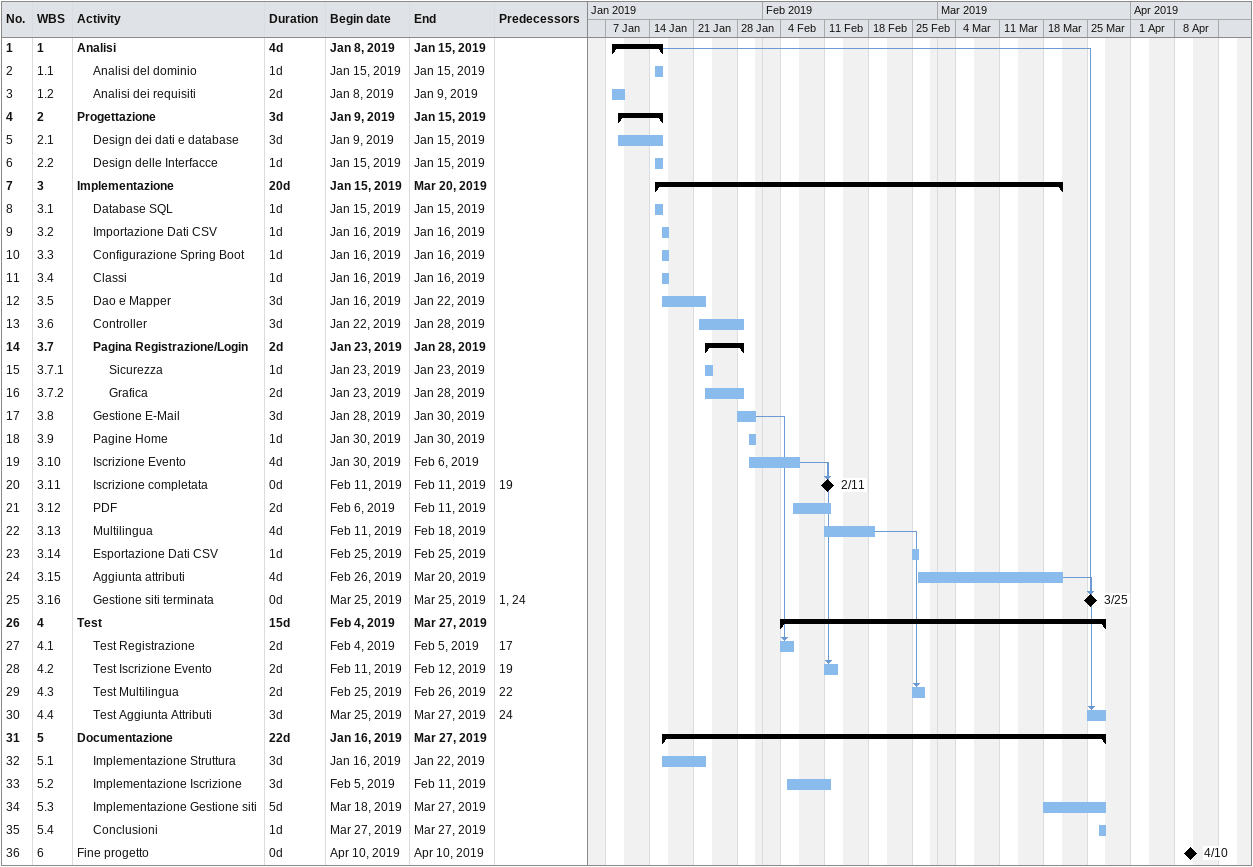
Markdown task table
| ID | WBS | Task | Duration | Start | Finish | Predecessors |
|---|---|---|---|---|---|---|
| 1 | 1 | **Analisi** | 4d | 2019-01-08 | 2019-01-15 |  |
| 2 | 1.1 | Analisi del dominio | 1d | 2019-01-15 | 2019-01-15 |  |
| 3 | 1.2 | Analisi dei requisiti | 2d | 2019-01-08 | 2019-01-09 |  |
| 4 | 2 | **Progettazione** | 3d | 2019-01-09 | 2019-01-15 |  |
| 5 | 2.1 | Design dei dati e database | 3d | 2019-01-09 | 2019-01-15 |  |
| 6 | 2.2 | Design delle Interfacce | 1d | 2019-01-15 | 2019-01-15 |  |
| 7 | 3 | **Implementazione** | 20d | 2019-01-15 | 2019-03-20 |  |
| 8 | 3.1 | Database SQL | 1d | 2019-01-15 | 2019-01-15 |  |
| 9 | 3.2 | Importazione Dati CSV | 1d | 2019-01-16 | 2019-01-16 |  |
| 10 | 3.3 | Configurazione Spring Boot | 1d | 2019-01-16 | 2019-01-16 |  |
| 11 | 3.4 | Classi | 1d | 2019-01-16 | 2019-01-16 |  |
| 12 | 3.5 | Dao e Mapper | 3d | 2019-01-16 | 2019-01-22 |  |
| 13 | 3.6 | Controller | 3d | 2019-01-22 | 2019-01-28 |  |
| 14 | 3.7 | **Pagina Registrazione/Login** | 2d | 2019-01-23 | 2019-01-28 |  |
| 15 | 3.7.1 | Sicurezza | 1d | 2019-01-23 | 2019-01-23 |  |
| 16 | 3.7.2 | Grafica | 2d | 2019-01-23 | 2019-01-28 |  |
| 17 | 3.8 | Gestione E-Mail | 3d | 2019-01-28 | 2019-01-30 |  |
| 18 | 3.9 | Pagine Home | 1d | 2019-01-30 | 2019-01-30 |  |
| 19 | 3.10 | Iscrizione Evento | 4d | 2019-01-30 | 2019-02-06 |  |
| 20 | 3.11 | Iscrizione completata | 0d | 2019-02-11 | 2019-02-11 | 19 |
| 21 | 3.12 | PDF | 2d | 2019-02-06 | 2019-02-11 |  |
| 22 | 3.13 | Multilingua | 4d | 2019-02-11 | 2019-02-18 |  |
| 23 | 3.14 | Esportazione Dati CSV | 1d | 2019-02-25 | 2019-02-25 |  |
| 24 | 3.15 | Aggiunta attributi | 4d | 2019-02-26 | 2019-03-20 |  |
| 25 | 3.16 | Gestione siti terminata | 0d | 2019-03-25 | 2019-03-25 | 1, 24 |
| 26 | 4 | **Test** | 15d | 2019-02-04 | 2019-03-27 |  |
| 27 | 4.1 | Test Registrazione | 2d | 2019-02-04 | 2019-02-05 | 17 |
| 28 | 4.2 | Test Iscrizione Evento | 2d | 2019-02-11 | 2019-02-12 | 19 |
| 29 | 4.3 | Test Multilingua | 2d | 2019-02-25 | 2019-02-26 | 22 |
| 30 | 4.4 | Test Aggiunta Attributi | 3d | 2019-03-25 | 2019-03-27 | 24 |
| 31 | 5 | **Documentazione** | 22d | 2019-01-16 | 2019-03-27 |  |
| 32 | 5.1 | Implementazione Struttura | 3d | 2019-01-16 | 2019-01-22 |  |
| 33 | 5.2 | Implementazione Iscrizione | 3d | 2019-02-05 | 2019-02-11 |  |
| 34 | 5.3 | Implementazione Gestione siti | 5d | 2019-03-18 | 2019-03-27 |  |
| 35 | 5.4 | Conclusioni | 1d | 2019-03-27 | 2019-03-27 |  |
| 36 | 6 | Fine progetto | 0d | 2019-04-10 | 2019-04-10 |  |
